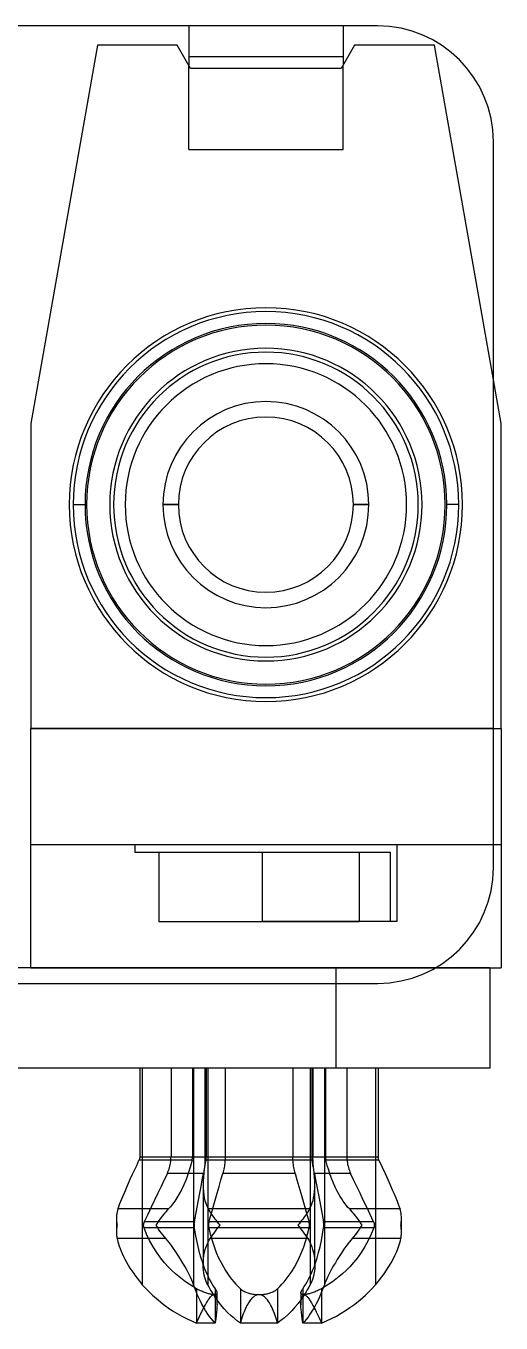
# Model space of a CAD drawing. Header units: millimetres. Extents: x -15.5 to 15.5, y -10.6 to 6.2.
# Drawn here: x 9.38 to 15.54, y -10.6 to 6.2 of the extents above; entities that cross this region are included whole.
import ezdxf

# ---------------------------------------------------------------- set-up
doc = ezdxf.new("R2010")
doc.units = ezdxf.units.MM
doc.layers.add('MAIN-1', color=7, linetype='Continuous')
doc.layers.add('MAIN-2', color=7, linetype='Continuous')

# ---------------------------------------------------------------- blocks, each defined once
blk = doc.blocks.new('D-Sub 1-338168-2 Front')
at = {"layer": 'MAIN-1'}
for p, q in [((26.44, 13.5), (18.98, 13.5)), ((27.94, 2.6), (27.94, 12)), ((28.04, 8.35), (27.94, 8.917)), ((28.04, 4.4), (28.04, 8.35)), ((23.855, 7.3), (23.655, 7.3)), ((26.125, 7.3), (26.325, 7.3)), ((27.94, 4.4), (28.04, 4.4)), ((28.04, 4.4), (28.04, 1.3)), ((27.894, 1.3), (27.188, 1.3)), ((27.894, 1.3), (28.04, 1.3)), ((27.895, 1.3), (27.895, 0)), ((14.87, 1.1), (26.44, 1.1)), ((25.895, 1.1), (25.895, 0)), ((25.895, 0), (20.209, 0)), ((23.353, 0), (23.353, -1.15)), ((24.037, 0), (24.037, -1.15)), ((24.052, 0), (24.052, -2.803)), ((24.2, 0), (24.2, -1.15)), ((24.216, 0), (24.216, -1.15)), ((24.235, 0), (24.235, -2.689)), ((24.46, 0), (24.46, -1.15)), ((25.34, 0), (25.34, -1.15)), ((25.565, 0), (25.565, -2.689)), ((25.584, 0), (25.584, -1.15)), ((25.6, 0), (25.6, -1.15)), ((25.748, 0), (25.748, -2.803)), ((25.763, 0), (25.763, -1.15)), ((27.895, 0), (25.895, 0)), ((26.447, 0), (26.447, -1.15)), ((23.351, -1.174), (23.35, -1.177)), ((23.352, -1.166), (23.351, -1.17)), ((23.351, -1.17), (23.351, -1.174)), ((23.353, -1.162), (23.352, -1.166)), ((23.353, -1.15), (23.353, -1.154)), ((24.037, -1.15), (23.353, -1.15)), ((23.353, -1.154), (23.353, -1.158)), ((23.353, -1.158), (23.353, -1.162)), ((24.035, -1.177), (24.036, -1.174)), ((24.036, -1.17), (24.037, -1.166)), ((24.036, -1.174), (24.036, -1.17)), ((24.037, -1.154), (24.037, -1.15)), ((24.037, -1.158), (24.037, -1.154)), ((24.037, -1.162), (24.037, -1.158)), ((24.037, -1.166), (24.037, -1.162)), ((24.2, -1.17), (24.199, -1.189)), ((24.2, -1.15), (24.2, -1.17)), ((24.214, -1.177), (24.215, -1.174)), ((24.215, -1.166), (24.216, -1.162)), ((24.215, -1.17), (24.215, -1.166)), ((24.215, -1.174), (24.215, -1.17)), ((24.216, -1.154), (24.216, -1.15)), ((24.216, -1.158), (24.216, -1.154)), ((24.216, -1.162), (24.216, -1.158)), ((24.46, -1.17), (24.459, -1.189)), ((25.34, -1.15), (24.46, -1.15)), ((24.46, -1.15), (24.46, -1.17)), ((25.34, -1.17), (25.34, -1.15)), ((25.341, -1.189), (25.34, -1.17)), ((25.584, -1.15), (25.584, -1.154)), ((25.584, -1.154), (25.584, -1.158)), ((25.584, -1.158), (25.584, -1.162)), ((25.584, -1.162), (25.585, -1.166)), ((25.585, -1.166), (25.585, -1.17)), ((25.585, -1.17), (25.585, -1.174)), ((25.585, -1.174), (25.586, -1.177)), ((25.6, -1.17), (25.6, -1.15)), ((25.601, -1.189), (25.6, -1.17)), ((26.447, -1.15), (25.763, -1.15)), ((25.763, -1.15), (25.763, -1.154)), ((25.763, -1.154), (25.763, -1.158)), ((25.763, -1.158), (25.763, -1.162)), ((25.763, -1.162), (25.763, -1.166)), ((25.763, -1.166), (25.764, -1.17)), ((25.764, -1.17), (25.764, -1.174)), ((25.764, -1.174), (25.765, -1.177)), ((26.447, -1.154), (26.447, -1.15)), ((26.447, -1.158), (26.447, -1.154)), ((26.447, -1.162), (26.447, -1.158)), ((26.448, -1.166), (26.447, -1.162)), ((26.449, -1.17), (26.448, -1.166)), ((26.449, -1.174), (26.449, -1.17)), ((26.45, -1.177), (26.449, -1.174)), ((23.257, -1.381), (23.284, -1.321)), ((23.284, -1.321), (23.314, -1.258)), ((23.314, -1.258), (23.344, -1.192)), ((23.346, -1.189), (23.344, -1.192)), ((24.033, -1.192), (23.344, -1.192)), ((23.347, -1.185), (23.346, -1.189)), ((23.348, -1.181), (23.347, -1.185)), ((23.35, -1.177), (23.348, -1.181)), ((24.009, -1.279), (23.982, -1.363)), ((24.033, -1.192), (24.009, -1.279)), ((24.033, -1.189), (24.034, -1.185)), ((24.033, -1.192), (24.033, -1.189)), ((24.034, -1.185), (24.035, -1.181)), ((24.035, -1.181), (24.035, -1.177)), ((24.184, -1.343), (24.181, -1.361)), ((24.191, -1.305), (24.183, -1.359)), ((24.187, -1.325), (24.184, -1.343)), ((24.19, -1.306), (24.187, -1.325)), ((24.192, -1.287), (24.19, -1.306)), ((24.2, -1.249), (24.191, -1.305)), ((24.194, -1.268), (24.192, -1.287)), ((24.196, -1.248), (24.194, -1.268)), ((24.198, -1.229), (24.196, -1.248)), ((24.199, -1.209), (24.198, -1.229)), ((24.199, -1.189), (24.199, -1.209)), ((24.211, -1.192), (24.2, -1.249)), ((24.211, -1.192), (24.212, -1.189)), ((24.212, -1.189), (24.213, -1.185)), ((24.213, -1.185), (24.214, -1.181)), ((24.214, -1.181), (24.214, -1.177)), ((24.436, -1.343), (24.431, -1.361)), ((24.44, -1.325), (24.436, -1.343)), ((24.444, -1.306), (24.44, -1.325)), ((24.448, -1.287), (24.444, -1.306)), ((24.451, -1.268), (24.448, -1.287)), ((24.454, -1.248), (24.451, -1.268)), ((24.456, -1.229), (24.454, -1.248)), ((24.458, -1.209), (24.456, -1.229)), ((24.459, -1.189), (24.458, -1.209)), ((25.342, -1.209), (25.341, -1.189)), ((25.344, -1.229), (25.342, -1.209)), ((25.346, -1.248), (25.344, -1.229)), ((25.349, -1.268), (25.346, -1.248)), ((25.352, -1.287), (25.349, -1.268)), ((25.356, -1.306), (25.352, -1.287)), ((25.36, -1.325), (25.356, -1.306)), ((25.364, -1.343), (25.36, -1.325)), ((25.369, -1.361), (25.364, -1.343)), ((25.586, -1.177), (25.586, -1.181)), ((25.586, -1.181), (25.587, -1.185)), ((25.587, -1.185), (25.588, -1.189)), ((25.588, -1.189), (25.589, -1.192)), ((25.6, -1.25), (25.589, -1.192)), ((25.61, -1.306), (25.6, -1.25)), ((25.601, -1.209), (25.601, -1.189)), ((25.602, -1.229), (25.601, -1.209)), ((25.604, -1.248), (25.602, -1.229)), ((25.606, -1.268), (25.604, -1.248)), ((25.608, -1.287), (25.606, -1.268)), ((25.61, -1.306), (25.608, -1.287)), ((25.613, -1.325), (25.61, -1.306)), ((25.617, -1.36), (25.61, -1.306)), ((25.616, -1.343), (25.613, -1.325)), ((25.619, -1.361), (25.616, -1.343)), ((25.765, -1.177), (25.765, -1.181)), ((25.765, -1.181), (25.766, -1.185)), ((25.766, -1.185), (25.767, -1.189)), ((25.767, -1.189), (25.767, -1.192)), ((25.785, -1.258), (25.767, -1.192)), ((26.456, -1.192), (25.767, -1.192)), ((25.804, -1.321), (25.785, -1.258)), ((25.824, -1.381), (25.804, -1.321)), ((26.452, -1.181), (26.45, -1.177)), ((26.453, -1.185), (26.452, -1.181)), ((26.454, -1.189), (26.453, -1.185)), ((26.456, -1.192), (26.454, -1.189)), ((26.456, -1.192), (26.496, -1.279)), ((26.496, -1.279), (26.535, -1.363)), ((23.186, -1.538), (23.208, -1.489)), ((23.208, -1.489), (23.231, -1.437)), ((23.231, -1.437), (23.257, -1.381)), ((23.924, -1.51), (23.894, -1.573)), ((23.954, -1.44), (23.924, -1.51)), ((23.982, -1.363), (23.954, -1.44)), ((24.149, -1.531), (24.165, -1.445)), ((24.165, -1.445), (24.181, -1.361)), ((24.176, -1.458), (24.175, -1.503)), ((24.175, -1.503), (24.175, -2.543)), ((24.179, -1.41), (24.176, -1.458)), ((24.183, -1.359), (24.179, -1.41)), ((24.382, -1.531), (24.407, -1.445)), ((24.407, -1.445), (24.431, -1.361)), ((25.369, -1.361), (24.431, -1.361)), ((25.369, -1.361), (25.393, -1.445)), ((25.393, -1.445), (25.418, -1.531)), ((25.621, -1.411), (25.617, -1.36)), ((25.619, -1.361), (25.635, -1.445)), ((25.624, -1.459), (25.621, -1.411)), ((25.625, -1.503), (25.624, -1.459)), ((25.625, -2.543), (25.625, -1.503)), ((25.635, -1.445), (25.651, -1.531)), ((25.845, -1.437), (25.824, -1.381)), ((25.867, -1.489), (25.845, -1.437)), ((25.889, -1.538), (25.867, -1.489)), ((26.535, -1.363), (26.57, -1.44)), ((26.57, -1.44), (26.601, -1.51)), ((26.601, -1.51), (26.629, -1.573)), ((23.12, -1.693), (23.134, -1.659)), ((23.134, -1.659), (23.15, -1.622)), ((23.15, -1.622), (23.167, -1.582)), ((23.167, -1.582), (23.186, -1.538)), ((23.835, -1.678), (23.807, -1.721)), ((23.865, -1.627), (23.835, -1.678)), ((23.894, -1.573), (23.865, -1.627)), ((24.116, -1.709), (24.132, -1.619)), ((24.132, -1.619), (24.149, -1.531)), ((24.331, -1.709), (24.357, -1.619)), ((24.357, -1.619), (24.382, -1.531)), ((25.418, -1.531), (25.443, -1.619)), ((25.443, -1.619), (25.469, -1.709)), ((25.651, -1.531), (25.667, -1.619)), ((25.667, -1.619), (25.684, -1.709)), ((25.911, -1.582), (25.889, -1.538)), ((25.932, -1.622), (25.911, -1.582)), ((25.953, -1.659), (25.932, -1.622)), ((25.974, -1.693), (25.953, -1.659)), ((26.629, -1.573), (26.653, -1.627)), ((26.653, -1.627), (26.674, -1.678)), ((26.674, -1.678), (26.692, -1.721)), ((23.065, -1.841), (23.06, -1.861)), ((23.071, -1.822), (23.065, -1.841)), ((23.071, -1.822), (23.078, -1.802)), ((23.728, -1.822), (23.071, -1.822)), ((23.078, -1.802), (23.086, -1.778)), ((23.086, -1.778), (23.097, -1.751)), ((23.097, -1.751), (23.108, -1.723)), ((23.108, -1.723), (23.12, -1.693)), ((23.696, -1.858), (23.712, -1.84)), ((23.712, -1.84), (23.728, -1.822)), ((23.752, -1.795), (23.728, -1.822)), ((23.779, -1.76), (23.752, -1.795)), ((23.807, -1.721), (23.779, -1.76)), ((24.081, -1.895), (24.098, -1.801)), ((24.098, -1.801), (24.116, -1.709)), ((24.278, -1.895), (24.305, -1.801)), ((24.305, -1.801), (24.331, -1.709)), ((25.469, -1.709), (25.495, -1.801)), ((25.495, -1.801), (25.522, -1.895)), ((25.684, -1.709), (25.702, -1.801)), ((25.702, -1.801), (25.719, -1.895)), ((25.994, -1.723), (25.974, -1.693)), ((26.014, -1.751), (25.994, -1.723)), ((26.035, -1.778), (26.014, -1.751)), ((26.054, -1.802), (26.035, -1.778)), ((26.072, -1.822), (26.054, -1.802)), ((26.072, -1.822), (26.088, -1.84)), ((26.729, -1.822), (26.072, -1.822)), ((26.088, -1.84), (26.104, -1.858)), ((26.692, -1.721), (26.707, -1.76)), ((26.707, -1.76), (26.72, -1.795)), ((26.72, -1.795), (26.729, -1.822)), ((26.735, -1.841), (26.729, -1.822)), ((26.74, -1.861), (26.735, -1.841)), ((23.054, -1.901), (23.052, -1.922)), ((23.052, -1.922), (23.052, -1.944)), ((23.052, -1.944), (23.052, -2.124)), ((23.052, -1.944), (23.052, -1.958)), ((23.052, -1.958), (23.053, -1.973)), ((23.053, -1.973), (23.054, -1.988)), ((23.057, -1.881), (23.054, -1.901)), ((23.054, -1.988), (23.056, -2.003)), ((23.056, -2.003), (23.058, -2.018)), ((23.06, -1.861), (23.057, -1.881)), ((23.566, -2.034), (23.578, -2.013)), ((23.578, -2.013), (23.592, -1.993)), ((23.592, -1.993), (23.605, -1.973)), ((23.605, -1.973), (23.619, -1.953)), ((23.619, -1.953), (23.634, -1.934)), ((23.634, -1.934), (23.649, -1.914)), ((23.649, -1.914), (23.665, -1.895)), ((23.665, -1.895), (23.68, -1.876)), ((23.68, -1.876), (23.696, -1.858)), ((24.061, -2.004), (24.06, -2.008)), ((24.06, -2.008), (24.06, -2.012)), ((24.06, -2.012), (24.06, -2.016)), ((24.062, -1.995), (24.061, -1.999)), ((24.061, -1.999), (24.061, -2.004)), ((24.063, -1.991), (24.062, -1.995)), ((24.063, -1.991), (24.081, -1.895)), ((24.247, -2.008), (24.246, -2.012)), ((24.246, -2.012), (24.246, -2.016)), ((24.248, -2.004), (24.247, -2.008)), ((24.249, -1.999), (24.248, -2.004)), ((24.25, -1.995), (24.249, -1.999)), ((24.251, -1.991), (24.25, -1.995)), ((24.251, -1.991), (24.278, -1.895)), ((25.549, -1.991), (24.251, -1.991)), ((25.522, -1.895), (25.549, -1.991)), ((25.55, -1.995), (25.549, -1.991)), ((25.551, -1.999), (25.55, -1.995)), ((25.552, -2.004), (25.551, -1.999)), ((25.553, -2.008), (25.552, -2.004)), ((25.554, -2.012), (25.553, -2.008)), ((25.554, -2.016), (25.554, -2.012)), ((25.719, -1.895), (25.737, -1.991)), ((25.738, -1.995), (25.737, -1.991)), ((25.739, -1.999), (25.738, -1.995)), ((25.739, -2.004), (25.739, -1.999)), ((25.74, -2.008), (25.739, -2.004)), ((25.74, -2.012), (25.74, -2.008)), ((25.74, -2.016), (25.74, -2.012)), ((26.104, -1.858), (26.12, -1.876)), ((26.12, -1.876), (26.135, -1.895)), ((26.135, -1.895), (26.151, -1.914)), ((26.151, -1.914), (26.166, -1.934)), ((26.166, -1.934), (26.181, -1.953)), ((26.181, -1.953), (26.195, -1.973)), ((26.195, -1.973), (26.208, -1.993)), ((26.208, -1.993), (26.222, -2.013)), ((26.222, -2.013), (26.234, -2.034)), ((26.743, -1.881), (26.74, -1.861)), ((26.742, -2.018), (26.744, -2.003)), ((26.746, -1.901), (26.743, -1.881)), ((26.744, -2.003), (26.746, -1.988)), ((26.748, -1.922), (26.746, -1.901)), ((26.746, -1.988), (26.747, -1.973)), ((26.747, -1.973), (26.748, -1.958)), ((26.748, -1.944), (26.748, -1.922)), ((26.748, -2.124), (26.748, -1.944)), ((26.748, -1.958), (26.748, -1.944)), ((23.053, -2.094), (23.052, -2.109)), ((23.052, -2.109), (23.052, -2.124)), ((23.052, -2.124), (23.052, -2.138)), ((23.052, -2.138), (23.053, -2.151)), ((23.054, -2.079), (23.053, -2.094)), ((23.053, -2.151), (23.054, -2.165)), ((23.056, -2.064), (23.054, -2.079)), ((23.054, -2.165), (23.055, -2.179)), ((23.055, -2.179), (23.058, -2.192)), ((23.058, -2.049), (23.056, -2.064)), ((23.058, -2.018), (23.061, -2.034)), ((23.061, -2.034), (23.058, -2.049)), ((23.582, -2.059), (23.566, -2.034)), ((23.598, -2.084), (23.582, -2.059)), ((23.616, -2.109), (23.598, -2.084)), ((23.634, -2.134), (23.616, -2.109)), ((23.653, -2.158), (23.634, -2.134)), ((23.673, -2.182), (23.653, -2.158)), ((23.692, -2.205), (23.673, -2.182)), ((24.06, -2.016), (24.059, -2.021)), ((24.059, -2.021), (24.059, -2.025)), ((24.059, -2.025), (24.059, -2.029)), ((24.059, -2.029), (24.059, -2.034)), ((24.059, -2.034), (24.059, -2.039)), ((24.059, -2.039), (24.059, -2.045)), ((24.059, -2.045), (24.06, -2.051)), ((24.06, -2.051), (24.06, -2.057)), ((24.06, -2.057), (24.061, -2.062)), ((24.061, -2.062), (24.061, -2.068)), ((24.061, -2.068), (24.074, -2.149)), ((24.074, -2.149), (24.09, -2.231)), ((24.246, -2.016), (24.245, -2.021)), ((24.245, -2.021), (24.245, -2.025)), ((24.245, -2.025), (24.245, -2.029)), ((24.245, -2.029), (24.245, -2.034)), ((24.245, -2.034), (24.245, -2.039)), ((24.245, -2.039), (24.245, -2.045)), ((24.245, -2.045), (24.246, -2.051)), ((24.246, -2.051), (24.247, -2.057)), ((24.247, -2.057), (24.247, -2.062)), ((24.247, -2.062), (24.249, -2.068)), ((25.551, -2.068), (24.249, -2.068)), ((24.249, -2.068), (24.268, -2.149)), ((24.268, -2.149), (24.292, -2.231)), ((25.508, -2.232), (25.531, -2.15)), ((25.531, -2.15), (25.551, -2.068)), ((25.551, -2.068), (25.553, -2.062)), ((25.553, -2.057), (25.554, -2.051)), ((25.553, -2.062), (25.553, -2.057)), ((25.555, -2.021), (25.554, -2.016)), ((25.554, -2.051), (25.555, -2.045)), ((25.555, -2.025), (25.555, -2.021)), ((25.555, -2.029), (25.555, -2.025)), ((25.555, -2.034), (25.555, -2.029)), ((25.555, -2.039), (25.555, -2.034)), ((25.555, -2.045), (25.555, -2.039)), ((25.71, -2.232), (25.725, -2.15)), ((25.725, -2.15), (25.739, -2.068)), ((25.739, -2.062), (25.74, -2.057)), ((25.739, -2.068), (25.739, -2.062)), ((25.741, -2.021), (25.74, -2.016)), ((25.74, -2.051), (25.741, -2.045)), ((25.74, -2.057), (25.74, -2.051)), ((25.741, -2.025), (25.741, -2.021)), ((25.741, -2.029), (25.741, -2.025)), ((25.741, -2.034), (25.741, -2.029)), ((25.741, -2.039), (25.741, -2.034)), ((25.741, -2.045), (25.741, -2.039)), ((26.127, -2.182), (26.108, -2.205)), ((26.147, -2.158), (26.127, -2.182)), ((26.166, -2.134), (26.147, -2.158)), ((26.184, -2.109), (26.166, -2.134)), ((26.202, -2.084), (26.184, -2.109)), ((26.218, -2.059), (26.202, -2.084)), ((26.234, -2.034), (26.218, -2.059)), ((26.739, -2.034), (26.742, -2.018)), ((26.742, -2.049), (26.739, -2.034)), ((26.744, -2.064), (26.742, -2.049)), ((26.742, -2.192), (26.745, -2.179)), ((26.746, -2.079), (26.744, -2.064)), ((26.745, -2.179), (26.746, -2.165)), ((26.747, -2.094), (26.746, -2.079)), ((26.746, -2.165), (26.747, -2.151)), ((26.748, -2.109), (26.747, -2.094)), ((26.747, -2.151), (26.748, -2.138)), ((26.748, -2.124), (26.748, -2.109)), ((26.748, -2.138), (26.748, -2.124)), ((23.058, -2.192), (23.06, -2.205)), ((23.06, -2.205), (23.065, -2.225)), ((23.692, -2.205), (23.06, -2.205)), ((23.065, -2.225), (23.071, -2.249)), ((23.071, -2.249), (23.079, -2.275)), ((23.079, -2.275), (23.088, -2.303)), ((23.088, -2.303), (23.099, -2.334)), ((23.099, -2.334), (23.112, -2.367)), ((23.715, -2.232), (23.692, -2.205)), ((23.738, -2.262), (23.715, -2.232)), ((23.764, -2.297), (23.738, -2.262)), ((23.791, -2.335), (23.764, -2.297)), ((23.82, -2.377), (23.791, -2.335)), ((24.09, -2.231), (24.107, -2.31)), ((24.107, -2.31), (24.126, -2.386)), ((24.292, -2.231), (24.318, -2.31)), ((24.318, -2.31), (24.347, -2.386)), ((25.452, -2.388), (25.481, -2.312)), ((25.481, -2.312), (25.508, -2.232)), ((25.673, -2.388), (25.692, -2.312)), ((25.692, -2.312), (25.71, -2.232)), ((26.011, -2.332), (25.988, -2.365)), ((26.032, -2.302), (26.011, -2.332)), ((26.053, -2.274), (26.032, -2.302)), ((26.072, -2.249), (26.053, -2.274)), ((26.09, -2.226), (26.072, -2.249)), ((26.108, -2.205), (26.09, -2.226)), ((26.74, -2.205), (26.108, -2.205)), ((26.683, -2.38), (26.7, -2.337)), ((26.7, -2.337), (26.714, -2.298)), ((26.714, -2.298), (26.725, -2.263)), ((26.725, -2.263), (26.734, -2.232)), ((26.734, -2.232), (26.74, -2.205)), ((26.74, -2.205), (26.742, -2.192)), ((23.112, -2.367), (23.127, -2.401)), ((23.127, -2.401), (23.143, -2.437)), ((23.143, -2.437), (23.161, -2.474)), ((23.161, -2.474), (23.182, -2.512)), ((23.182, -2.512), (23.203, -2.55)), ((23.85, -2.423), (23.82, -2.377)), ((23.882, -2.473), (23.85, -2.423)), ((23.913, -2.523), (23.882, -2.473)), ((24.126, -2.386), (24.146, -2.455)), ((24.146, -2.455), (24.166, -2.517)), ((24.166, -2.517), (24.186, -2.572)), ((24.347, -2.386), (24.377, -2.455)), ((24.377, -2.455), (24.408, -2.517)), ((24.408, -2.517), (24.438, -2.572)), ((25.361, -2.574), (25.391, -2.52)), ((25.391, -2.52), (25.422, -2.457)), ((25.422, -2.457), (25.452, -2.388)), ((25.614, -2.574), (25.633, -2.52)), ((25.633, -2.52), (25.653, -2.457)), ((25.653, -2.457), (25.673, -2.388)), ((25.891, -2.518), (25.868, -2.556)), ((25.915, -2.478), (25.891, -2.518)), ((25.94, -2.438), (25.915, -2.478)), ((25.965, -2.4), (25.94, -2.438)), ((25.988, -2.365), (25.965, -2.4)), ((26.586, -2.568), (26.614, -2.52)), ((26.614, -2.52), (26.64, -2.471)), ((26.64, -2.471), (26.663, -2.424)), ((26.663, -2.424), (26.683, -2.38)), ((23.203, -2.55), (23.227, -2.588)), ((23.227, -2.588), (23.25, -2.625)), ((23.25, -2.625), (23.275, -2.66)), ((23.275, -2.66), (23.299, -2.694)), ((23.941, -2.571), (23.913, -2.523)), ((23.967, -2.618), (23.941, -2.571)), ((23.99, -2.662), (23.967, -2.618)), ((24.011, -2.704), (23.99, -2.662)), ((24.186, -2.572), (24.204, -2.619)), ((24.204, -2.619), (24.222, -2.66)), ((24.222, -2.66), (24.239, -2.697)), ((24.438, -2.572), (24.466, -2.619)), ((24.466, -2.619), (24.493, -2.66)), ((24.493, -2.66), (24.519, -2.697)), ((25.28, -2.699), (25.306, -2.662)), ((25.306, -2.662), (25.333, -2.621)), ((25.333, -2.621), (25.361, -2.574)), ((25.561, -2.699), (25.578, -2.662)), ((25.578, -2.662), (25.595, -2.621)), ((25.595, -2.621), (25.614, -2.574)), ((25.809, -2.663), (25.792, -2.697)), ((25.827, -2.629), (25.809, -2.663)), ((25.847, -2.593), (25.827, -2.629)), ((25.868, -2.556), (25.847, -2.593)), ((26.494, -2.703), (26.525, -2.661)), ((26.525, -2.661), (26.555, -2.616)), ((26.555, -2.616), (26.586, -2.568)), ((23.299, -2.694), (23.323, -2.725)), ((23.323, -2.725), (23.345, -2.753)), ((23.345, -2.753), (23.367, -2.779)), ((23.367, -2.779), (23.387, -2.803)), ((23.387, -2.803), (23.45, -2.87)), ((24.029, -2.743), (24.011, -2.704)), ((24.043, -2.776), (24.029, -2.743)), ((24.052, -2.803), (24.043, -2.776)), ((24.077, -2.869), (24.052, -2.803)), ((24.239, -2.697), (24.256, -2.732)), ((24.256, -2.732), (24.274, -2.765)), ((24.274, -2.765), (24.293, -2.797)), ((24.293, -2.797), (24.312, -2.827)), ((24.312, -2.827), (24.331, -2.855)), ((24.331, -2.855), (24.331, -3.296)), ((24.331, -2.855), (24.337, -2.862)), ((24.519, -2.697), (24.545, -2.732)), ((24.545, -2.732), (24.573, -2.765)), ((24.573, -2.765), (24.601, -2.797)), ((24.601, -2.797), (24.63, -2.827)), ((24.63, -2.827), (24.66, -2.855)), ((24.66, -2.855), (24.66, -3.296)), ((24.66, -2.855), (24.671, -2.864)), ((25.129, -2.864), (25.14, -2.855)), ((25.14, -2.855), (25.17, -2.827)), ((25.14, -2.855), (25.14, -3.296)), ((25.17, -2.827), (25.198, -2.797)), ((25.198, -2.797), (25.227, -2.766)), ((25.227, -2.766), (25.254, -2.733)), ((25.254, -2.733), (25.28, -2.699)), ((25.463, -2.862), (25.469, -2.855)), ((25.469, -2.855), (25.488, -2.827)), ((25.469, -2.855), (25.469, -3.296)), ((25.488, -2.827), (25.507, -2.797)), ((25.507, -2.797), (25.525, -2.766)), ((25.525, -2.766), (25.543, -2.733)), ((25.543, -2.733), (25.561, -2.699)), ((25.748, -2.803), (25.724, -2.866)), ((25.755, -2.782), (25.748, -2.803)), ((25.765, -2.757), (25.755, -2.782)), ((25.778, -2.728), (25.765, -2.757)), ((25.792, -2.697), (25.778, -2.728)), ((26.351, -2.869), (26.413, -2.803)), ((26.413, -2.803), (26.437, -2.774)), ((26.437, -2.774), (26.464, -2.741)), ((26.464, -2.741), (26.494, -2.703)), ((23.45, -2.87), (23.519, -2.938)), ((23.519, -2.938), (23.591, -3.001)), ((23.591, -3.001), (23.659, -3.055)), ((24.104, -2.937), (24.077, -2.869)), ((24.133, -3), (24.104, -2.937)), ((24.159, -3.054), (24.133, -3)), ((24.337, -2.862), (24.341, -2.869)), ((24.341, -2.869), (24.345, -2.875)), ((24.345, -2.875), (24.348, -2.881)), ((24.348, -2.881), (24.35, -2.886)), ((24.35, -2.886), (24.352, -2.891)), ((24.352, -2.891), (24.354, -2.895)), ((24.354, -2.895), (24.355, -2.9)), ((24.355, -2.9), (24.355, -2.903)), ((24.355, -2.903), (24.356, -2.907)), ((24.356, -3.063), (24.356, -2.907)), ((24.401, -3.058), (24.356, -2.998)), ((24.671, -2.864), (24.683, -2.873)), ((24.683, -2.873), (24.695, -2.881)), ((24.695, -2.881), (24.707, -2.888)), ((24.707, -2.888), (24.719, -2.894)), ((24.719, -2.894), (24.731, -2.9)), ((24.731, -2.9), (24.744, -2.905)), ((24.744, -2.905), (24.756, -2.909)), ((24.756, -2.909), (24.768, -2.913)), ((24.768, -2.913), (24.781, -2.917)), ((24.781, -3.013), (24.773, -3.025)), ((24.781, -2.917), (24.794, -2.92)), ((24.791, -3), (24.781, -3.013)), ((24.8, -2.989), (24.791, -3)), ((24.794, -2.92), (24.806, -2.923)), ((24.809, -2.979), (24.8, -2.989)), ((24.806, -2.923), (24.819, -2.925)), ((24.818, -2.971), (24.809, -2.979)), ((24.827, -2.963), (24.818, -2.971)), ((24.819, -2.925), (24.833, -2.927)), ((24.835, -2.956), (24.827, -2.963)), ((24.833, -2.927), (24.846, -2.929)), ((24.844, -2.95), (24.835, -2.956)), ((24.852, -2.945), (24.844, -2.95)), ((24.846, -2.929), (24.859, -2.931)), ((24.86, -2.941), (24.852, -2.945)), ((24.859, -2.931), (24.873, -2.931)), ((24.868, -2.938), (24.86, -2.941)), ((24.876, -2.935), (24.868, -2.938)), ((24.873, -2.931), (24.886, -2.932)), ((24.884, -2.934), (24.876, -2.935)), ((24.892, -2.933), (24.884, -2.934)), ((24.886, -2.932), (24.9, -2.932)), ((24.9, -2.932), (24.892, -2.933)), ((24.91, -2.933), (24.9, -2.932)), ((24.9, -2.932), (24.914, -2.932)), ((24.922, -2.935), (24.91, -2.933)), ((24.914, -2.932), (24.927, -2.931)), ((24.934, -2.939), (24.922, -2.935)), ((24.927, -2.931), (24.941, -2.931)), ((24.946, -2.944), (24.934, -2.939)), ((24.941, -2.931), (24.954, -2.929)), ((24.958, -2.951), (24.946, -2.944)), ((24.954, -2.929), (24.967, -2.927)), ((24.971, -2.961), (24.958, -2.951)), ((24.967, -2.927), (24.981, -2.925)), ((24.984, -2.972), (24.971, -2.961)), ((24.981, -2.925), (24.994, -2.923)), ((24.997, -2.985), (24.984, -2.972)), ((24.994, -2.923), (25.006, -2.92)), ((25.01, -3.001), (24.997, -2.985)), ((25.006, -2.92), (25.019, -2.917)), ((25.023, -3.019), (25.01, -3.001)), ((25.019, -2.917), (25.032, -2.913)), ((25.036, -3.039), (25.023, -3.019)), ((25.032, -2.913), (25.044, -2.909)), ((25.044, -2.909), (25.056, -2.905)), ((25.056, -2.905), (25.069, -2.9)), ((25.069, -2.9), (25.081, -2.894)), ((25.081, -2.894), (25.093, -2.888)), ((25.093, -2.888), (25.105, -2.881)), ((25.105, -2.881), (25.117, -2.873)), ((25.117, -2.873), (25.129, -2.864)), ((25.444, -2.998), (25.407, -3.048)), ((25.444, -2.907), (25.445, -2.903)), ((25.444, -2.907), (25.444, -3.063)), ((25.445, -2.9), (25.446, -2.895)), ((25.445, -2.903), (25.445, -2.9)), ((25.446, -2.895), (25.448, -2.891)), ((25.448, -2.891), (25.45, -2.886)), ((25.45, -2.886), (25.452, -2.881)), ((25.452, -2.881), (25.455, -2.875)), ((25.455, -2.875), (25.459, -2.869)), ((25.459, -2.869), (25.463, -2.862)), ((25.671, -2.993), (25.642, -3.051)), ((25.698, -2.931), (25.671, -2.993)), ((25.724, -2.866), (25.698, -2.931)), ((26.143, -3.054), (26.211, -2.999)), ((26.211, -2.999), (26.282, -2.937)), ((26.282, -2.937), (26.351, -2.869)), ((23.659, -3.055), (23.722, -3.101)), ((23.722, -3.101), (23.78, -3.14)), ((23.78, -3.14), (23.838, -3.176)), ((23.838, -3.176), (23.898, -3.21)), ((24.184, -3.099), (24.159, -3.054)), ((24.207, -3.139), (24.184, -3.099)), ((24.23, -3.174), (24.207, -3.139)), ((24.254, -3.209), (24.23, -3.174)), ((24.35, -3.16), (24.346, -3.2)), ((24.353, -3.124), (24.35, -3.16)), ((24.355, -3.091), (24.353, -3.124)), ((24.356, -3.063), (24.355, -3.091)), ((24.448, -3.114), (24.401, -3.058)), ((24.494, -3.163), (24.448, -3.114)), ((24.539, -3.206), (24.494, -3.163)), ((24.697, -3.18), (24.688, -3.206)), ((24.707, -3.155), (24.697, -3.18)), ((24.716, -3.132), (24.707, -3.155)), ((24.726, -3.111), (24.716, -3.132)), ((24.735, -3.091), (24.726, -3.111)), ((24.744, -3.073), (24.735, -3.091)), ((24.754, -3.056), (24.744, -3.073)), ((24.763, -3.04), (24.754, -3.056)), ((24.773, -3.025), (24.763, -3.04)), ((25.05, -3.062), (25.036, -3.039)), ((25.063, -3.087), (25.05, -3.062)), ((25.076, -3.114), (25.063, -3.087)), ((25.089, -3.144), (25.076, -3.114)), ((25.102, -3.177), (25.089, -3.144)), ((25.115, -3.213), (25.102, -3.177)), ((25.28, -3.188), (25.233, -3.231)), ((25.326, -3.142), (25.28, -3.188)), ((25.367, -3.096), (25.326, -3.142)), ((25.407, -3.048), (25.367, -3.096)), ((25.445, -3.092), (25.444, -3.063)), ((25.447, -3.124), (25.445, -3.092)), ((25.45, -3.161), (25.447, -3.124)), ((25.454, -3.201), (25.45, -3.161)), ((25.561, -3.187), (25.536, -3.222)), ((25.587, -3.148), (25.561, -3.187)), ((25.614, -3.102), (25.587, -3.148)), ((25.642, -3.051), (25.614, -3.102)), ((25.904, -3.209), (25.964, -3.174)), ((25.964, -3.174), (26.022, -3.138)), ((26.022, -3.138), (26.08, -3.099)), ((26.08, -3.099), (26.143, -3.054)), ((23.898, -3.21), (23.961, -3.242)), ((23.961, -3.242), (24.025, -3.273)), ((24.025, -3.273), (24.09, -3.3)), ((24.331, -3.3), (24.09, -3.3)), ((24.279, -3.242), (24.254, -3.209)), ((24.305, -3.272), (24.279, -3.242)), ((24.331, -3.3), (24.305, -3.272)), ((24.34, -3.245), (24.331, -3.296)), ((24.331, -3.297), (24.331, -3.296)), ((24.331, -3.298), (24.331, -3.297)), ((24.331, -3.297), (24.331, -3.297)), ((24.331, -3.299), (24.331, -3.298)), ((24.331, -3.298), (24.331, -3.298)), ((24.331, -3.3), (24.331, -3.299)), ((24.331, -3.299), (24.331, -3.299)), ((24.346, -3.2), (24.34, -3.245)), ((24.582, -3.243), (24.539, -3.206)), ((24.622, -3.274), (24.582, -3.243)), ((24.659, -3.3), (24.622, -3.274)), ((24.659, -3.298), (24.66, -3.297)), ((24.659, -3.299), (24.659, -3.298)), ((24.659, -3.298), (24.659, -3.298)), ((24.659, -3.3), (24.659, -3.299)), ((24.659, -3.299), (24.659, -3.299)), ((25.141, -3.3), (24.659, -3.3)), ((24.669, -3.264), (24.66, -3.296)), ((24.66, -3.297), (24.66, -3.296)), ((24.66, -3.297), (24.66, -3.297)), ((24.678, -3.234), (24.669, -3.264)), ((24.688, -3.206), (24.678, -3.234)), ((25.128, -3.253), (25.115, -3.213)), ((25.14, -3.296), (25.128, -3.253)), ((25.14, -3.296), (25.14, -3.297)), ((25.14, -3.297), (25.14, -3.297)), ((25.14, -3.297), (25.141, -3.298)), ((25.185, -3.269), (25.141, -3.3)), ((25.141, -3.298), (25.141, -3.298)), ((25.141, -3.298), (25.141, -3.299)), ((25.141, -3.299), (25.141, -3.299)), ((25.141, -3.299), (25.141, -3.3)), ((25.233, -3.231), (25.185, -3.269)), ((25.46, -3.246), (25.454, -3.201)), ((25.469, -3.296), (25.46, -3.246)), ((25.49, -3.278), (25.469, -3.3)), ((25.469, -3.296), (25.469, -3.297)), ((25.469, -3.297), (25.469, -3.297)), ((25.469, -3.297), (25.469, -3.298)), ((25.469, -3.298), (25.469, -3.298)), ((25.469, -3.298), (25.469, -3.299)), ((25.469, -3.299), (25.469, -3.299)), ((25.469, -3.299), (25.469, -3.3)), ((25.71, -3.3), (25.469, -3.3)), ((25.512, -3.252), (25.49, -3.278)), ((25.536, -3.222), (25.512, -3.252)), ((25.71, -3.3), (25.775, -3.272)), ((25.775, -3.272), (25.84, -3.242)), ((25.84, -3.242), (25.904, -3.209))]:
    blk.add_line(p, q, dxfattribs=at)
for centre, radius, start, end in [((26.44, 12), 1.5, 0, 90), ((24.99, 7.3), 2.55, 0, 180), ((24.99, 7.3), 2.5, 0, 180), ((24.99, 7.3), 1.335, 0, 180), ((24.99, 7.3), 1.135, 0, 180), ((24.99, 7.3), 2.55, 180, 0), ((24.99, 7.3), 2.5, 180, 0), ((24.99, 7.3), 1.335, 180, 0), ((24.99, 7.3), 1.135, 180, 0), ((26.44, 2.6), 1.5, 270, 0)]:
    blk.add_arc(centre, radius, start, end, dxfattribs=at)
at = {"layer": 'MAIN-2'}
for p, q in [((23.99, 13.5), (23.99, 13.1)), ((23.99, 13.5), (23.99, 13.5)), ((25.99, 13.5), (25.99, 13.1)), ((25.99, 13.5), (25.99, 13.5)), ((26.44, 13.5), (26.44, 13.5)), ((22.804, 13.25), (21.94, 8.35)), ((23.84, 13.25), (22.804, 13.25)), ((22.804, 13.25), (22.804, 13.25)), ((24.013, 12.95), (23.84, 13.25)), ((23.84, 13.25), (23.84, 13.25)), ((26.14, 13.25), (25.967, 12.95)), ((27.176, 13.25), (26.14, 13.25)), ((26.14, 13.25), (26.14, 13.25)), ((27.94, 8.917), (27.176, 13.25)), ((27.176, 13.25), (27.176, 13.25)), ((25.99, 13.1), (23.99, 13.1)), ((23.99, 13.1), (23.99, 12.99)), ((23.99, 13.1), (23.99, 13.1)), ((23.99, 11.9), (23.99, 12.99)), ((25.967, 12.95), (24.013, 12.95)), ((24.013, 12.95), (24.013, 12.95)), ((25.967, 12.95), (25.967, 12.95)), ((25.99, 13.1), (25.99, 13.1)), ((25.99, 13.1), (25.99, 12.99)), ((25.99, 11.9), (25.99, 12.99)), ((27.94, 12), (27.94, 12)), ((23.99, 11.9), (25.99, 11.9)), ((23.99, 11.9), (23.99, 11.9)), ((25.99, 11.9), (25.99, 11.9)), ((21.94, 8.35), (21.94, 4.4)), ((21.94, 8.35), (21.94, 8.35)), ((28.04, 8.35), (28.04, 8.35)), ((22.44, 7.3), (22.44, 7.3)), ((22.49, 7.3), (22.49, 7.3)), ((22.49, 7.3), (22.644, 7.3)), ((22.665, 7.3), (22.665, 7.3)), ((22.965, 7.3), (22.965, 7.3)), ((23.015, 7.3), (23.015, 7.3)), ((23.165, 7.3), (23.165, 7.3)), ((23.655, 7.3), (23.855, 7.3)), ((23.855, 7.3), (23.855, 7.3)), ((26.325, 7.3), (26.125, 7.3)), ((26.125, 7.3), (26.125, 7.3)), ((26.815, 7.3), (26.815, 7.3)), ((26.965, 7.3), (26.965, 7.3)), ((27.015, 7.3), (27.015, 7.3)), ((27.315, 7.3), (27.315, 7.3)), ((27.49, 7.3), (27.336, 7.3)), ((27.49, 7.3), (27.49, 7.3)), ((27.54, 7.3), (27.54, 7.3)), ((27.94, 4.4), (21.94, 4.4)), ((21.94, 1.3), (21.94, 4.4)), ((21.94, 4.4), (28.04, 4.4)), ((21.94, 2.9), (21.94, 2.9)), ((21.94, 2.9), (28.04, 2.9)), ((23.29, 2.9), (23.29, 2.8)), ((26.69, 2.9), (26.69, 1.9)), ((28.04, 2.9), (28.04, 2.9)), ((23.29, 2.8), (24.945, 2.8)), ((23.6, 2.8), (23.6, 1.9)), ((24.945, 2.8), (26.6, 2.8)), ((24.945, 1.9), (24.945, 2.8)), ((24.945, 1.9), (24.945, 2.8)), ((26.2, 2.8), (26.2, 1.9)), ((26.6, 2.8), (26.6, 1.9)), ((27.94, 2.6), (27.94, 2.6)), ((23.6, 1.9), (26.2, 1.9)), ((26.69, 1.9), (24.945, 1.9)), ((25.895, 1.3), (20.395, 1.3)), ((21.94, 1.3), (25.895, 1.3)), ((21.94, 1.3), (21.94, 1.3)), ((21.94, 1.3), (21.94, 1.3)), ((25.895, 1.3), (25.895, 0)), ((25.895, 1.3), (25.895, 1.1)), ((25.895, 1.3), (27.895, 1.3)), ((27.188, 1.3), (25.895, 1.3)), ((27.895, 1.3), (27.895, 1.3)), ((28.04, 1.3), (28.04, 1.3)), ((26.44, 1.1), (26.44, 1.1)), ((23.387, 0), (23.387, -2.803)), ((23.76, 0), (23.76, -1.15)), ((26.04, 0), (26.04, -1.15)), ((26.413, 0), (26.413, -2.803)), ((27.895, 0), (27.895, 0)), ((23.758, -1.189), (23.759, -1.17)), ((23.759, -1.17), (23.76, -1.15)), ((24.2, -1.15), (23.76, -1.15)), ((25.584, -1.15), (24.216, -1.15)), ((26.04, -1.15), (25.6, -1.15)), ((26.04, -1.15), (26.041, -1.17)), ((26.041, -1.17), (26.042, -1.189)), ((23.712, -1.361), (23.72, -1.343)), ((23.72, -1.343), (23.728, -1.325)), ((23.728, -1.325), (23.734, -1.306)), ((23.734, -1.306), (23.74, -1.287)), ((23.74, -1.287), (23.745, -1.268)), ((23.745, -1.268), (23.75, -1.248)), ((23.75, -1.248), (23.753, -1.229)), ((23.753, -1.229), (23.756, -1.209)), ((23.756, -1.209), (23.758, -1.189)), ((25.589, -1.192), (24.211, -1.192)), ((26.042, -1.189), (26.044, -1.209)), ((26.044, -1.209), (26.047, -1.229)), ((26.047, -1.229), (26.05, -1.248)), ((26.05, -1.248), (26.055, -1.268)), ((26.055, -1.268), (26.06, -1.287)), ((26.06, -1.287), (26.066, -1.306)), ((26.066, -1.306), (26.072, -1.325)), ((26.072, -1.325), (26.08, -1.343)), ((26.08, -1.343), (26.088, -1.361)), ((23.672, -1.445), (23.631, -1.531)), ((23.712, -1.361), (23.672, -1.445)), ((24.181, -1.361), (23.712, -1.361)), ((24.175, -1.503), (24.176, -1.555)), ((26.088, -1.361), (25.619, -1.361)), ((25.624, -1.555), (25.625, -1.503)), ((26.128, -1.445), (26.088, -1.361)), ((26.169, -1.531), (26.128, -1.445)), ((23.589, -1.619), (23.547, -1.709)), ((23.631, -1.531), (23.589, -1.619)), ((24.176, -1.555), (24.179, -1.6)), ((24.179, -1.6), (24.185, -1.641)), ((24.185, -1.641), (24.191, -1.68)), ((25.601, -1.714), (25.609, -1.68)), ((25.609, -1.68), (25.615, -1.641)), ((25.615, -1.641), (25.621, -1.6)), ((25.621, -1.6), (25.624, -1.555)), ((26.211, -1.619), (26.169, -1.531)), ((26.253, -1.709), (26.211, -1.619)), ((23.503, -1.801), (23.459, -1.895)), ((23.547, -1.709), (23.503, -1.801)), ((24.191, -1.68), (24.2, -1.715)), ((24.2, -1.715), (24.209, -1.746)), ((24.209, -1.746), (24.22, -1.775)), ((24.22, -1.775), (24.231, -1.801)), ((24.231, -1.801), (24.243, -1.822)), ((24.254, -1.84), (24.243, -1.822)), ((25.557, -1.822), (24.243, -1.822)), ((24.265, -1.858), (24.254, -1.84)), ((25.546, -1.84), (25.535, -1.858)), ((25.557, -1.822), (25.546, -1.84)), ((25.557, -1.822), (25.569, -1.8)), ((25.569, -1.8), (25.581, -1.774)), ((25.581, -1.774), (25.592, -1.744)), ((25.592, -1.744), (25.601, -1.714)), ((26.297, -1.801), (26.253, -1.709)), ((26.341, -1.895), (26.297, -1.801)), ((23.405, -2.016), (23.406, -2.012)), ((23.406, -2.012), (23.407, -2.008)), ((23.407, -2.008), (23.409, -2.004)), ((23.409, -2.004), (23.41, -1.999)), ((23.41, -1.999), (23.412, -1.995)), ((23.412, -1.995), (23.413, -1.991)), ((23.459, -1.895), (23.413, -1.991)), ((24.063, -1.991), (23.413, -1.991)), ((24.277, -1.876), (24.265, -1.858)), ((24.29, -1.895), (24.277, -1.876)), ((24.304, -1.914), (24.29, -1.895)), ((24.318, -1.934), (24.304, -1.914)), ((24.332, -1.953), (24.318, -1.934)), ((24.348, -1.973), (24.332, -1.953)), ((24.363, -1.993), (24.348, -1.973)), ((24.379, -2.013), (24.363, -1.993)), ((24.395, -2.034), (24.379, -2.013)), ((25.421, -2.013), (25.405, -2.034)), ((25.437, -1.993), (25.421, -2.013)), ((25.452, -1.973), (25.437, -1.993)), ((25.468, -1.953), (25.452, -1.973)), ((25.482, -1.934), (25.468, -1.953)), ((25.496, -1.914), (25.482, -1.934)), ((25.51, -1.895), (25.496, -1.914)), ((25.523, -1.876), (25.51, -1.895)), ((25.535, -1.858), (25.523, -1.876)), ((26.387, -1.991), (25.737, -1.991)), ((26.387, -1.991), (26.341, -1.895)), ((26.387, -1.991), (26.388, -1.995)), ((26.388, -1.995), (26.39, -1.999)), ((26.39, -1.999), (26.391, -2.004)), ((26.391, -2.004), (26.393, -2.008)), ((26.393, -2.008), (26.394, -2.012)), ((26.394, -2.012), (26.395, -2.016)), ((23.404, -2.025), (23.405, -2.021)), ((23.404, -2.029), (23.404, -2.025)), ((23.404, -2.034), (23.404, -2.029)), ((23.404, -2.039), (23.404, -2.034)), ((23.405, -2.045), (23.404, -2.039)), ((23.405, -2.021), (23.405, -2.016)), ((23.405, -2.051), (23.405, -2.045)), ((23.407, -2.057), (23.405, -2.051)), ((23.408, -2.062), (23.407, -2.057)), ((23.41, -2.068), (23.408, -2.062)), ((24.061, -2.068), (23.41, -2.068)), ((23.443, -2.15), (23.41, -2.068)), ((23.482, -2.232), (23.443, -2.15)), ((24.268, -2.205), (24.283, -2.182)), ((24.283, -2.182), (24.3, -2.158)), ((24.3, -2.158), (24.317, -2.134)), ((24.317, -2.134), (24.336, -2.109)), ((24.336, -2.109), (24.355, -2.084)), ((24.355, -2.084), (24.375, -2.059)), ((24.375, -2.059), (24.395, -2.034)), ((25.405, -2.034), (25.425, -2.059)), ((25.425, -2.059), (25.445, -2.084)), ((25.445, -2.084), (25.464, -2.109)), ((25.464, -2.109), (25.483, -2.134)), ((25.483, -2.134), (25.5, -2.158)), ((25.5, -2.158), (25.517, -2.182)), ((25.517, -2.182), (25.532, -2.205)), ((26.39, -2.068), (25.739, -2.068)), ((26.357, -2.149), (26.318, -2.231)), ((26.39, -2.068), (26.357, -2.149)), ((26.392, -2.062), (26.39, -2.068)), ((26.393, -2.057), (26.392, -2.062)), ((26.395, -2.051), (26.393, -2.057)), ((26.395, -2.016), (26.395, -2.021)), ((26.395, -2.021), (26.396, -2.025)), ((26.396, -2.039), (26.395, -2.045)), ((26.395, -2.045), (26.395, -2.051)), ((26.396, -2.025), (26.396, -2.029)), ((26.396, -2.029), (26.396, -2.034)), ((26.396, -2.034), (26.396, -2.039)), ((23.527, -2.312), (23.482, -2.232)), ((23.575, -2.388), (23.527, -2.312)), ((24.194, -2.386), (24.204, -2.349)), ((24.204, -2.349), (24.215, -2.314)), ((24.215, -2.314), (24.228, -2.282)), ((24.228, -2.282), (24.241, -2.253)), ((24.241, -2.253), (24.254, -2.228)), ((24.254, -2.228), (24.268, -2.205)), ((25.532, -2.205), (24.268, -2.205)), ((25.532, -2.205), (25.546, -2.227)), ((25.546, -2.227), (25.559, -2.253)), ((25.559, -2.253), (25.572, -2.282)), ((25.572, -2.282), (25.585, -2.314)), ((25.585, -2.314), (25.596, -2.349)), ((25.596, -2.349), (25.606, -2.385)), ((26.275, -2.31), (26.227, -2.386)), ((26.318, -2.231), (26.275, -2.31)), ((23.625, -2.457), (23.575, -2.388)), ((23.676, -2.52), (23.625, -2.457)), ((23.725, -2.574), (23.676, -2.52)), ((24.175, -2.547), (24.176, -2.505)), ((24.176, -2.505), (24.18, -2.464)), ((24.18, -2.464), (24.186, -2.424)), ((24.186, -2.424), (24.194, -2.386)), ((25.606, -2.385), (25.614, -2.424)), ((25.614, -2.424), (25.62, -2.464)), ((25.62, -2.464), (25.624, -2.505)), ((25.624, -2.505), (25.625, -2.547)), ((26.126, -2.517), (26.077, -2.572)), ((26.177, -2.455), (26.126, -2.517)), ((26.227, -2.386), (26.177, -2.455)), ((23.772, -2.621), (23.725, -2.574)), ((23.816, -2.662), (23.772, -2.621)), ((23.859, -2.699), (23.816, -2.662)), ((24.175, -2.543), (24.175, -2.547)), ((24.176, -2.582), (24.175, -2.547)), ((24.179, -2.616), (24.176, -2.582)), ((24.183, -2.648), (24.179, -2.616)), ((24.189, -2.679), (24.183, -2.648)), ((24.197, -2.709), (24.189, -2.679)), ((25.617, -2.647), (25.607, -2.692)), ((25.623, -2.598), (25.617, -2.647)), ((25.625, -2.547), (25.623, -2.598)), ((25.625, -2.547), (25.625, -2.543)), ((25.986, -2.66), (25.942, -2.697)), ((26.03, -2.619), (25.986, -2.66)), ((26.077, -2.572), (26.03, -2.619)), ((23.903, -2.733), (23.859, -2.699)), ((23.948, -2.766), (23.903, -2.733)), ((23.995, -2.797), (23.948, -2.766)), ((24.043, -2.827), (23.995, -2.797)), ((24.091, -2.855), (24.043, -2.827)), ((24.109, -2.864), (24.091, -2.855)), ((24.091, -2.855), (24.091, -3.296)), ((24.206, -2.736), (24.197, -2.709)), ((24.215, -2.761), (24.206, -2.736)), ((24.225, -2.783), (24.215, -2.761)), ((24.235, -2.803), (24.225, -2.783)), ((24.235, -2.689), (24.235, -2.803)), ((24.253, -2.836), (24.235, -2.803)), ((24.272, -2.869), (24.253, -2.836)), ((25.546, -2.837), (25.527, -2.871)), ((25.565, -2.803), (25.546, -2.837)), ((25.565, -2.689), (25.565, -2.803)), ((25.581, -2.771), (25.565, -2.803)), ((25.595, -2.734), (25.581, -2.771)), ((25.607, -2.692), (25.595, -2.734)), ((25.709, -2.855), (25.691, -2.864)), ((25.758, -2.827), (25.709, -2.855)), ((25.709, -2.855), (25.709, -3.296)), ((25.806, -2.797), (25.758, -2.827)), ((25.853, -2.765), (25.806, -2.797)), ((25.898, -2.732), (25.853, -2.765)), ((25.942, -2.697), (25.898, -2.732)), ((24.126, -2.873), (24.109, -2.864)), ((24.143, -2.881), (24.126, -2.873)), ((24.158, -2.888), (24.143, -2.881)), ((24.172, -2.894), (24.158, -2.888)), ((24.186, -2.9), (24.172, -2.894)), ((24.199, -2.905), (24.186, -2.9)), ((24.211, -2.909), (24.199, -2.905)), ((24.223, -2.913), (24.211, -2.909)), ((24.219, -3.039), (24.231, -3.019)), ((24.234, -2.917), (24.223, -2.913)), ((24.231, -3.019), (24.242, -3.001)), ((24.245, -2.92), (24.234, -2.917)), ((24.242, -3.001), (24.253, -2.985)), ((24.256, -2.923), (24.245, -2.92)), ((24.253, -2.985), (24.263, -2.972)), ((24.266, -2.925), (24.256, -2.923)), ((24.263, -2.972), (24.272, -2.961)), ((24.275, -2.927), (24.266, -2.925)), ((24.292, -2.902), (24.272, -2.869)), ((24.272, -2.961), (24.282, -2.951)), ((24.284, -2.929), (24.275, -2.927)), ((24.282, -2.951), (24.29, -2.944)), ((24.293, -2.931), (24.284, -2.929)), ((24.29, -2.944), (24.297, -2.939)), ((24.313, -2.935), (24.292, -2.902)), ((24.301, -2.931), (24.293, -2.931)), ((24.297, -2.939), (24.304, -2.935)), ((24.308, -2.932), (24.301, -2.931)), ((24.304, -2.935), (24.31, -2.933)), ((24.315, -2.932), (24.308, -2.932)), ((24.31, -2.933), (24.315, -2.932)), ((24.334, -2.967), (24.313, -2.935)), ((24.325, -2.932), (24.315, -2.932)), ((24.315, -2.932), (24.318, -2.932)), ((24.318, -2.932), (24.321, -2.933)), ((24.321, -2.933), (24.324, -2.934)), ((24.324, -2.934), (24.327, -2.936)), ((24.333, -2.931), (24.325, -2.932)), ((24.327, -2.936), (24.33, -2.938)), ((24.33, -2.938), (24.332, -2.941)), ((24.332, -2.941), (24.335, -2.943)), ((24.34, -2.929), (24.333, -2.931)), ((24.356, -2.998), (24.334, -2.967)), ((24.335, -2.943), (24.337, -2.947)), ((24.337, -2.947), (24.339, -2.951)), ((24.339, -2.951), (24.341, -2.955)), ((24.345, -2.926), (24.34, -2.929)), ((24.341, -2.955), (24.343, -2.961)), ((24.343, -2.961), (24.345, -2.967)), ((24.35, -2.922), (24.345, -2.926)), ((24.345, -2.967), (24.347, -2.973)), ((24.347, -2.973), (24.349, -2.98)), ((24.349, -2.98), (24.35, -2.987)), ((24.353, -2.918), (24.35, -2.922)), ((24.35, -2.987), (24.352, -2.996)), ((24.352, -2.996), (24.353, -3.006)), ((24.355, -2.913), (24.353, -2.918)), ((24.353, -3.006), (24.354, -3.016)), ((24.354, -3.016), (24.355, -3.026)), ((24.356, -2.907), (24.355, -2.913)), ((25.445, -2.913), (25.444, -2.907)), ((25.466, -2.967), (25.444, -2.998)), ((25.447, -2.918), (25.445, -2.913)), ((25.445, -3.025), (25.447, -3.009)), ((25.45, -2.922), (25.447, -2.918)), ((25.447, -3.009), (25.449, -2.995)), ((25.449, -2.995), (25.451, -2.982)), ((25.455, -2.926), (25.45, -2.922)), ((25.451, -2.982), (25.453, -2.971)), ((25.453, -2.971), (25.456, -2.961)), ((25.46, -2.929), (25.455, -2.926)), ((25.456, -2.961), (25.46, -2.952)), ((25.467, -2.931), (25.46, -2.929)), ((25.46, -2.952), (25.463, -2.946)), ((25.463, -2.946), (25.467, -2.941)), ((25.487, -2.936), (25.466, -2.967)), ((25.475, -2.932), (25.467, -2.931)), ((25.467, -2.941), (25.472, -2.937)), ((25.472, -2.937), (25.476, -2.934)), ((25.485, -2.932), (25.475, -2.932)), ((25.476, -2.934), (25.48, -2.933)), ((25.48, -2.933), (25.485, -2.932)), ((25.492, -2.932), (25.485, -2.932)), ((25.485, -2.932), (25.489, -2.933)), ((25.507, -2.904), (25.487, -2.936)), ((25.489, -2.933), (25.493, -2.934)), ((25.499, -2.931), (25.492, -2.932)), ((25.493, -2.934), (25.497, -2.935)), ((25.497, -2.935), (25.502, -2.938)), ((25.507, -2.931), (25.499, -2.931)), ((25.502, -2.938), (25.507, -2.941)), ((25.527, -2.871), (25.507, -2.904)), ((25.516, -2.929), (25.507, -2.931)), ((25.507, -2.941), (25.512, -2.945)), ((25.512, -2.945), (25.517, -2.95)), ((25.525, -2.927), (25.516, -2.929)), ((25.517, -2.95), (25.523, -2.956)), ((25.523, -2.956), (25.529, -2.963)), ((25.534, -2.925), (25.525, -2.927)), ((25.529, -2.963), (25.536, -2.971)), ((25.544, -2.923), (25.534, -2.925)), ((25.536, -2.971), (25.542, -2.979)), ((25.542, -2.979), (25.549, -2.989)), ((25.555, -2.92), (25.544, -2.923)), ((25.549, -2.989), (25.557, -3)), ((25.566, -2.917), (25.555, -2.92)), ((25.557, -3), (25.565, -3.013)), ((25.565, -3.013), (25.573, -3.025)), ((25.577, -2.913), (25.566, -2.917)), ((25.589, -2.909), (25.577, -2.913)), ((25.601, -2.905), (25.589, -2.909)), ((25.614, -2.9), (25.601, -2.905)), ((25.628, -2.894), (25.614, -2.9)), ((25.642, -2.888), (25.628, -2.894)), ((25.657, -2.881), (25.642, -2.888)), ((25.674, -2.873), (25.657, -2.881)), ((25.691, -2.864), (25.674, -2.873)), ((24.13, -3.213), (24.147, -3.177)), ((24.147, -3.177), (24.163, -3.144)), ((24.163, -3.144), (24.178, -3.114)), ((24.178, -3.114), (24.193, -3.087)), ((24.193, -3.087), (24.206, -3.062)), ((24.206, -3.062), (24.219, -3.039)), ((24.355, -3.026), (24.355, -3.037)), ((24.355, -3.037), (24.355, -3.05)), ((24.355, -3.05), (24.356, -3.063)), ((25.444, -3.063), (25.445, -3.043)), ((25.445, -3.043), (25.445, -3.025)), ((25.573, -3.025), (25.581, -3.04)), ((25.581, -3.04), (25.591, -3.056)), ((25.591, -3.056), (25.6, -3.073)), ((25.6, -3.073), (25.61, -3.091)), ((25.61, -3.091), (25.62, -3.111)), ((25.62, -3.111), (25.631, -3.132)), ((25.631, -3.132), (25.642, -3.155)), ((25.642, -3.155), (25.654, -3.18)), ((25.654, -3.18), (25.667, -3.206)), ((24.091, -3.298), (24.09, -3.298)), ((24.09, -3.298), (24.09, -3.299)), ((24.09, -3.299), (24.09, -3.299)), ((24.09, -3.299), (24.09, -3.3)), ((24.091, -3.296), (24.111, -3.253)), ((24.091, -3.296), (24.091, -3.297)), ((24.091, -3.297), (24.091, -3.297)), ((24.091, -3.297), (24.091, -3.298)), ((24.111, -3.253), (24.13, -3.213)), ((25.667, -3.206), (25.68, -3.234)), ((25.68, -3.234), (25.694, -3.264)), ((25.694, -3.264), (25.709, -3.296)), ((25.709, -3.297), (25.709, -3.296)), ((25.709, -3.298), (25.709, -3.297)), ((25.709, -3.297), (25.709, -3.297)), ((25.71, -3.298), (25.709, -3.298)), ((25.71, -3.299), (25.71, -3.298)), ((25.71, -3.3), (25.71, -3.299)), ((25.71, -3.299), (25.71, -3.299))]:
    blk.add_line(p, q, dxfattribs=at)
for radius, start, end in [(2.346, 0, 180), (2.325, 0, 180), (2.025, 0, 180), (1.975, 0, 180), (1.825, 0, 180), (1.335, 0, 180), (2.346, 180, 0), (2.325, 180, 0), (2.025, 180, 0), (1.975, 180, 0), (1.825, 180, 0), (1.335, 180, 0)]:
    blk.add_arc((24.99, 7.3), radius, start, end, dxfattribs=at)

msp = doc.modelspace()

# ---------------------------------------------------------------- block references
msp.add_blockref('D-Sub 1-338168-2 Front', (-12.495, -7.3))

doc.saveas('drawing.dxf')
